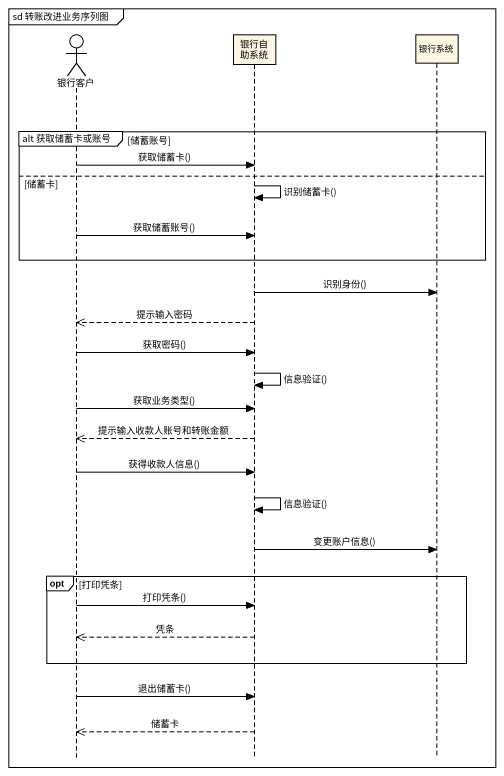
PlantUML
@startuml
mainframe sd 转账改进业务序列图
hide footbox
actor 银行客户
participant 银行自助系统
participant 银行系统

group alt 获取储蓄卡或账号 [储蓄账号]
  银行客户 -> 银行自助系统 : 获取储蓄卡()
else 储蓄卡
  银行自助系统 -> 银行自助系统 : 识别储蓄卡()
  银行客户 -> 银行自助系统 : 获取储蓄账号()
end
银行自助系统 -> 银行系统 : 识别身份()
银行自助系统 -->> 银行客户 : 提示输入密码
银行客户 -> 银行自助系统 : 获取密码()
银行自助系统 -> 银行自助系统 : 信息验证()
银行客户 -> 银行自助系统 : 获取业务类型()
银行自助系统 -->> 银行客户 : 提示输入收款人账号和转账金额
银行客户 -> 银行自助系统 : 获得收款人信息()
银行自助系统 -> 银行自助系统 : 信息验证()
银行自助系统 -> 银行系统 : 变更账户信息()
opt 打印凭条
  银行客户 -> 银行自助系统 : 打印凭条()
  银行自助系统 -->> 银行客户 : 凭条
end
银行客户 -> 银行自助系统 : 退出储蓄卡()
银行自助系统 -->> 银行客户 : 储蓄卡
@enduml
